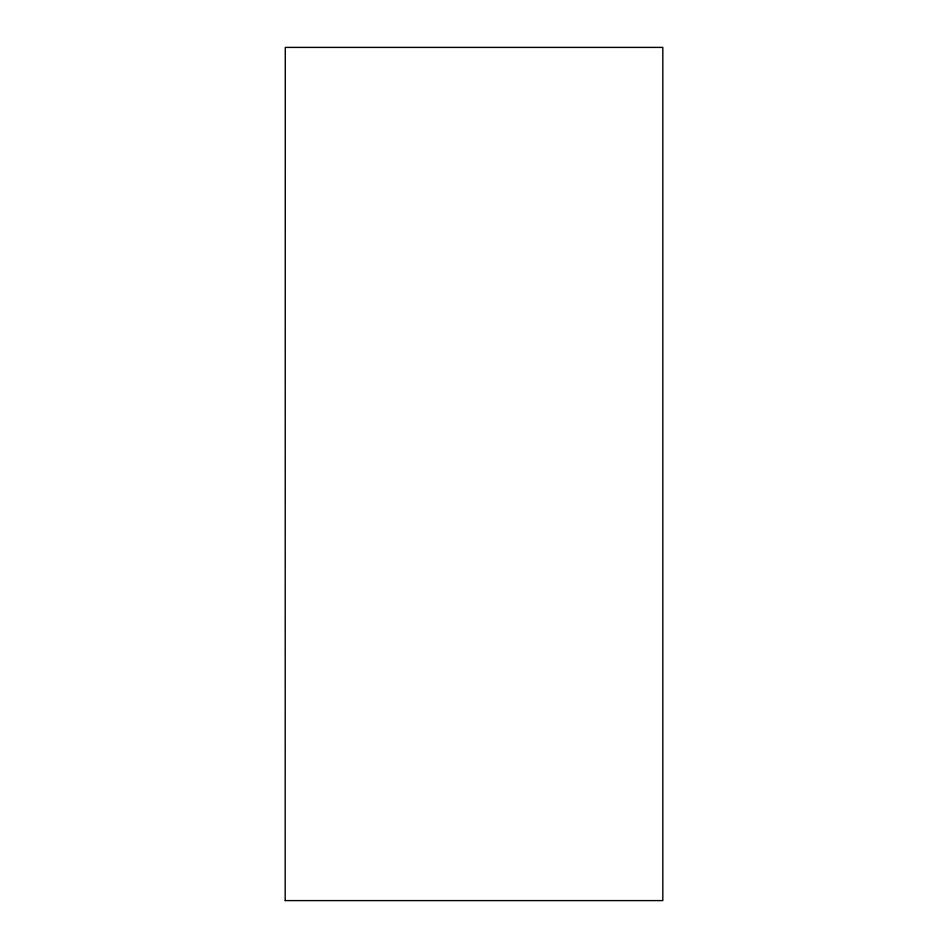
<?xml version="1.0" encoding="UTF-8"?>
<svg xmlns="http://www.w3.org/2000/svg" width="948" height="948" viewBox="0 0 948 948"><rect width="100%" height="100%" fill="white"/><g stroke="black" fill="none" stroke-linecap="round" stroke-linejoin="round"><path stroke-width="1.42" d="M285.289 900.6L662.818 900.6L662.818 47.4L285.289 47.4L285.182 900.6"/></g></svg>
